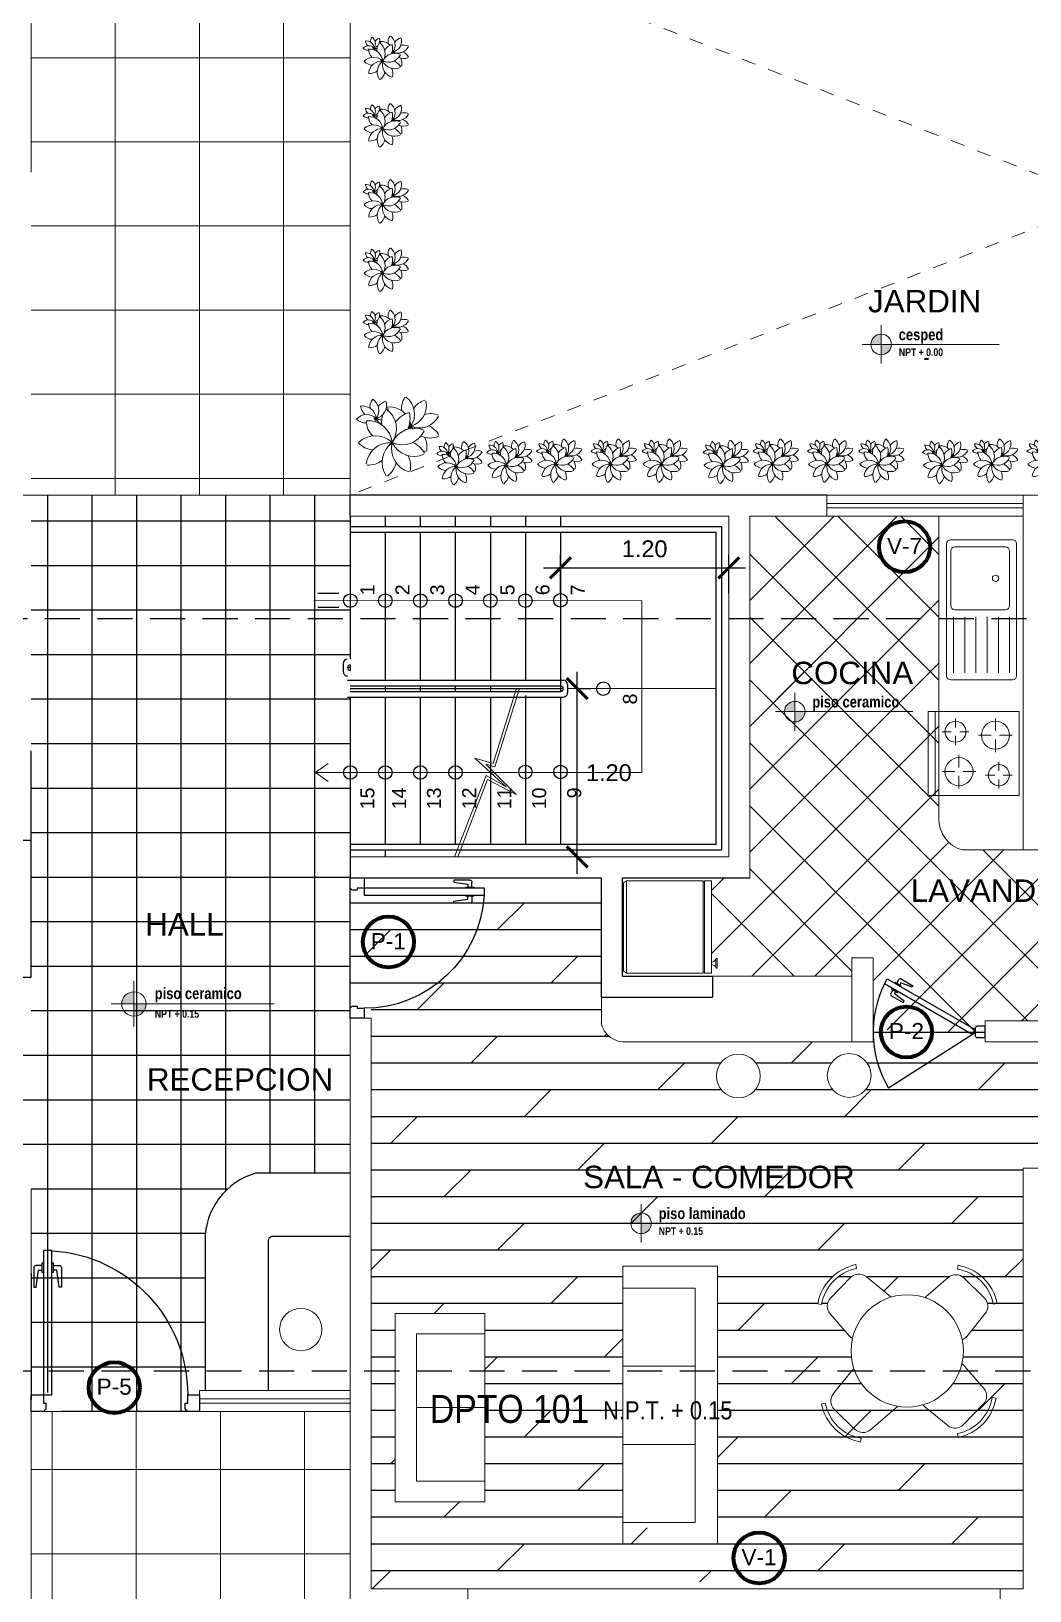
# Model space of a CAD drawing. Header units: millimetres. Extents: x 2204.1 to 2242.3, y 1175.1 to 1221.8.
# Drawn here: x 2221.65 to 2228.77, y 1194.62 to 1205.75 of the extents above; entities that cross this region are included whole.
import ezdxf
from ezdxf.enums import TextEntityAlignment as Align

# ---------------------------------------------------------------- set-up
doc = ezdxf.new("R2010")
doc.units = ezdxf.units.MM
doc.linetypes.add('HIDDEN', pattern=[0.375, 0.25, -0.125])
doc.linetypes.add('HIDDEN2', pattern=[0.1875, 0.125, -0.0625])
for name, color, linetype, lineweight in [('01', 1, 'Continuous', 5), ('01 - plantas', 86, 'Continuous', 0), ('CLOSETS', 253, 'Continuous', 18), ('mobiliario', 2, 'Continuous', 18), ('MURO ALTO', 6, 'Continuous', 18), ('MURO BAJO', 3, 'Continuous', 18), ('puertas', 2, 'Continuous', 13), ('TEXTO', 4, 'Continuous', 5), ('VIDRIOS', 124, 'Continuous', 18)]:
    doc.layers.add(name, color=color, linetype=linetype, lineweight=lineweight)
for name, color, linetype in [('02', 7, 'Continuous'), ('03', 3, 'Continuous'), ('06', 6, 'Continuous'), ('08', 5, 'Continuous'), ('DETALLES PUERTAS', 8, 'Continuous'), ('muros', 1, 'Continuous'), ('TEXTOS-NOTAS', 7, 'Continuous'), ('Textura LINEAS', 253, 'HIDDEN2')]:
    doc.layers.add(name, color=color, linetype=linetype)
doc.styles.add('50-NOTAS', font='romans.shx', dxfattribs={"height": 0.1})
doc.styles.add('ARVIM', font='framd.ttf', dxfattribs={"width": 0.9, "height": 0.2})
doc.styles.add('ROMAND', font='arial.ttf')
doc.styles.get("Standard").update_dxf_attribs({"font": 'arial.ttf'})
doc.styles.add('technicbold', font='techb___.ttf', dxfattribs={"height": 0.17})
doc.dimstyles.new('ARVIM', dxfattribs={"dimscale": 0.12, "dimtxt": 1, "dimasz": 1.25, "dimexe": 0.8, "dimexo": 1, "dimtad": 2, "dimtih": 1, "dimtoh": 1, "dimzin": 4, "dimdsep": 46, "dimtxsty": 'ROMAND', "dimblk": 'ARCHTICK', "dimcen": 0, "dimdle": 1, "dimclrd": 1, "dimclre": 1, "dimclrt": 251, "dimadec": 0, "dimazin": 0, "dimtfac": 1, "dimtix": 1, "dimtmove": 0, "dimatfit": 3, "dimldrblk": 'ARCHTICK', "dimfxl": 1, "dimarcsym": 0})

# ---------------------------------------------------------------- blocks, each defined once
blk = doc.blocks.new('sofff')
for p, q in [((384.255, -632.664), (384.893, -632.664)), ((384.255, -632.811), (384.255, -632.664)), ((384.893, -634.532), (384.893, -632.664)), ((384.255, -633.271), (384.255, -632.811)), ((384.331, -632.811), (384.255, -632.811)), ((384.743, -632.811), (384.331, -632.811)), ((384.473, -632.811), (384.473, -632.811)), ((384.743, -634.386), (384.743, -632.811)), ((384.743, -633.336), (384.255, -633.336)), ((384.255, -634.532), (384.255, -633.401)), ((384.743, -633.861), (384.255, -633.861)), ((384.743, -634.386), (384.255, -634.386)), ((384.255, -634.532), (384.893, -634.532))]:
    blk.add_line(p, q)
blk.add_lwpolyline([(384.255, -632.811), (384.255, -634.532)])
blk = doc.blocks.new('vv')
for p, q in [((373.737, -633.179), (373.737, -631.836)), ((374.375, -631.836), (373.737, -631.836)), ((374.375, -631.982), (374.375, -631.836)), ((373.887, -631.982), (374.299, -631.982)), ((373.887, -633.033), (373.887, -631.982)), ((374.157, -631.982), (374.157, -631.983)), ((374.299, -631.982), (374.375, -631.982)), ((374.375, -632.442), (374.375, -631.982)), ((373.887, -632.507), (374.375, -632.507)), ((374.375, -633.179), (374.375, -632.572)), ((373.887, -633.033), (374.375, -633.033)), ((373.887, -633.033), (374.375, -633.033)), ((374.375, -633.179), (373.737, -633.179))]:
    blk.add_line(p, q)
blk.add_lwpolyline([(374.375, -631.982), (374.375, -633.179)])
blk = doc.blocks.new('BVCXX')
at = {"layer": 'mobiliario'}
for p, q in [((8.158, -70.034), (7.558, -70.034)), ((7.558, -70.034), (7.558, -70.684)), ((8.158, -70.684), (8.158, -70.034)), ((8.158, -70.084), (7.558, -70.084)), ((7.728, -70.134), (7.728, -70.224)), ((8.013, -70.134), (8.013, -70.199)), ((7.698, -70.254), (7.608, -70.254)), ((7.728, -70.284), (7.728, -70.374)), ((7.848, -70.254), (7.758, -70.254)), ((7.983, -70.229), (7.918, -70.229)), ((8.013, -70.259), (8.013, -70.324)), ((8.108, -70.229), (8.043, -70.229)), ((7.988, -70.394), (7.988, -70.484)), ((7.703, -70.509), (7.703, -70.444)), ((7.958, -70.514), (7.868, -70.514)), ((8.108, -70.514), (8.018, -70.514)), ((7.608, -70.539), (7.673, -70.539)), ((7.703, -70.634), (7.703, -70.569)), ((7.733, -70.539), (7.798, -70.539)), ((7.988, -70.544), (7.988, -70.634)), ((7.558, -70.684), (8.158, -70.684))]:
    blk.add_line(p, q, dxfattribs=at)
for centre, radius in [((7.728, -70.254), 0.1), ((8.013, -70.229), 0.075), ((7.988, -70.514), 0.1), ((7.703, -70.539), 0.075)]:
    blk.add_circle(centre, radius, dxfattribs=at)
blk = doc.blocks.new('p7')
at = {"layer": 'DETALLES PUERTAS', "color": 0, "linetype": 'ByBlock'}
for p, q in [((0.6139, 0.035), (0.6139, 0.635)), ((0.6139, 0.635), (0.6489, 0.635)), ((0.6489, 0.635), (0.6489, 0.035)), ((0.5739, 0.5632), (0.5739, 0.4832)), ((0.6089, 0.5732), (0.5839, 0.5732)), ((0.5839, 0.4832), (0.5939, 0.5532)), ((0.5939, 0.5532), (0.6089, 0.5532)), ((0.6089, 0.5832), (0.6089, 0.5432)), ((0.6139, 0.5832), (0.6089, 0.5832)), ((0.6089, 0.5432), (0.6139, 0.5432)), ((0.6539, 0.5832), (0.6489, 0.5832)), ((0.6489, 0.5432), (0.6539, 0.5432)), ((0.6539, 0.5432), (0.6539, 0.5832)), ((0.6539, 0.5732), (0.6789, 0.5732)), ((0.6689, 0.5532), (0.6539, 0.5532)), ((0.6789, 0.4832), (0.6689, 0.5532)), ((0.6889, 0.5632), (0.6889, 0.4832)), ((0.5739, 0.4832), (0.5839, 0.4832)), ((0.6889, 0.4832), (0.6789, 0.4832)), ((0.0489, 0.035), (0, 0.035)), ((0, 0.035), (0, -0.035)), ((0.0489, 0), (0.0489, 0.035)), ((0.0589, 0), (0.0489, 0)), ((0.0589, -0.025), (0.0589, 0)), ((0.6489, 0.035), (0.6139, 0.035)), ((0.6389, 0), (0.6389, -0.025)), ((0.6489, 0), (0.6389, 0)), ((0.6489, 0.035), (0.6489, 0)), ((0.7, 0.035), (0.6489, 0.035)), ((0.7, -0.035), (0.7, 0.035)), ((0, -0.035), (0.0489, -0.035)), ((0.0489, -0.035), (0.0589, -0.025)), ((0.6389, -0.025), (0.6489, -0.035)), ((0.6489, -0.035), (0.7, -0.035))]:
    blk.add_line(p, q, dxfattribs=at)
for centre, radius, start, end in [((0.6489, 0.035), 0.6, 93.34415, 180), ((0.5839, 0.5632), 0.01, 90, 180), ((0.6789, 0.5632), 0.01, 0, 90)]:
    blk.add_arc(centre, radius, start, end, dxfattribs=at)
blk = doc.blocks.new('REFR')
for p, q in [((-23.389, 640.238), (-23.369, 640.253)), ((-23.369, 640.253), (-22.828, 640.253)), ((-23.369, 639.601), (-23.369, 640.253)), ((-22.828, 640.253), (-22.828, 639.601)), ((-22.828, 640.243), (-22.818, 640.243)), ((-22.818, 640.253), (-22.818, 639.601)), ((-22.818, 640.253), (-22.768, 640.253)), ((-22.768, 640.253), (-22.768, 639.601)), ((-23.389, 639.616), (-23.389, 640.238)), ((-22.738, 639.701), (-22.738, 639.641)), ((-22.728, 639.701), (-22.728, 639.641)), ((-23.389, 639.616), (-23.369, 639.601)), ((-22.828, 639.601), (-23.369, 639.601)), ((-22.818, 639.611), (-22.828, 639.611)), ((-22.768, 639.601), (-22.818, 639.601))]:
    blk.add_line(p, q)
for centre, radius, start, end in [((-22.767, 639.712), 0.0308, 267.9, 339.4801), ((-22.733, 639.701), 0.005, 0, 180), ((-22.767, 639.631), 0.0308, 20.5199, 92.1), ((-22.733, 639.641), 0.005, 180, 0)]:
    blk.add_arc(centre, radius, start, end)
blk = doc.blocks.new('lav')
for p, q in [((0, 0.47), (0, -0.47)), ((0.47, 0.5), (0.03, 0.5)), ((0.44, 0.45), (0.08, 0.45)), ((0.5, 0.47), (0.5, -0.47)), ((0.05, 0.42), (0.05, 0.03)), ((0.47, 0.42), (0.47, 0.03)), ((0.44, 0), (0.08, 0)), ((0.05, -0.05), (0.05, -0.45)), ((0.13, -0.05), (0.13, -0.45)), ((0.21, -0.05), (0.21, -0.45)), ((0.29, -0.05), (0.29, -0.45)), ((0.37, -0.05), (0.37, -0.45)), ((0.45, -0.05), (0.45, -0.45)), ((0.47, -0.5), (0.03, -0.5))]:
    blk.add_line(p, q)
blk.add_circle((0.15, 0.225), 0.0227)
for centre, start, end in [((0.03, 0.47), 90, 180), ((0.08, 0.42), 90, 180), ((0.44, 0.42), 0, 90), ((0.47, 0.47), 0, 90), ((0.08, 0.03), 180, 270), ((0.44, 0.03), 270, 0), ((0.03, -0.47), 180, 270), ((0.47, -0.47), 270, 0)]:
    blk.add_arc(centre, 0.03, start, end)
blk = doc.blocks.new('puerta vai ven')
at = {"layer": '02'}
for p, q in [((656.305, 163.5864), (656.305, 163.5346)), ((656.379, 163.5864), (656.305, 163.5864)), ((656.305, 163.5346), (656.3156, 163.524)), ((656.3156, 163.524), (656.3684, 163.524)), ((656.3462, 163.524), (656.6918, 162.9817)), ((656.3684, 163.524), (656.379, 163.5346)), ((656.379, 163.5864), (656.379, 163.5346)), ((656.01, 163.0614), (656.0523, 163.1347)), ((656.0615, 163.1294), (656.0336, 163.06)), ((656.0523, 163.1347), (656.0615, 163.1294)), ((656.0368, 163.0337), (656.0139, 163.0469)), ((656.0526, 163.0612), (656.0315, 163.0246)), ((656.0315, 163.0246), (656.0361, 163.0219)), ((656.0336, 163.06), (656.0474, 163.052)), ((656.0572, 163.0585), (656.0526, 163.0612)), ((656.0727, 163.0008), (656.0939, 163.0374)), ((656.1023, 163.0203), (656.0886, 163.0282)), ((656.0939, 163.0374), (656.0893, 163.04)), ((656.1485, 163.0791), (656.1023, 163.0203)), ((656.1153, 163.0006), (656.1576, 163.0738)), ((656.1576, 163.0738), (656.1485, 163.0791)), ((656.0681, 163.0034), (656.0727, 163.0008)), ((656.078, 163.0099), (656.1009, 162.9967))]:
    blk.add_line(p, q, dxfattribs=at)
blk.add_lwpolyline([(656.326, 163.524), (656.358, 163.5055), (656.0408, 162.956), (656.0087, 162.9745)], close=True, dxfattribs=at)
for centre, radius, start, end in [((656.0192, 163.0561), 0.0106, 150, 240), ((656.3426, 163.5698), 0.6839, 243.81587, 300.7054), ((656.1062, 163.0059), 0.0106, 240, 330)]:
    blk.add_arc(centre, radius, start, end, dxfattribs=at)
blk = doc.blocks.new('A$C36C01319')
at = {"layer": '02', "xscale": 1.140943848105845, "yscale": 1.140943848105845, "zscale": 1.140943848105845, "rotation": 89.99999999996574}
blk.add_blockref('puerta vai ven', (186.643, -748.469), dxfattribs=at)
blk = doc.blocks.new('_ARCHTICK')
at = {"color": 0, "linetype": 'ByBlock', "const_width": 0.15}
blk.add_lwpolyline([(-0.5, -0.5), (0.5, 0.5)], dxfattribs=at)
blk = doc.blocks.new('*D27')
at = {"layer": '08', "color": 1, "lineweight": -2, "transparency": 16777216}
for p, q in [((2225.42, 1201.736), (2225.42, 1202.015)), ((2226.62, 1201.736), (2226.62, 1202.015)), ((2225.3, 1201.919), (2226.74, 1201.919))]:
    blk.add_line(p, q, dxfattribs=at)
at = {"layer": 'DEFPOINTS', "color": 0, "transparency": 16777216}
for p in [(2226.62, 1201.919), (2225.42, 1201.616), (2226.62, 1201.616)]:
    blk.add_point(p, dxfattribs=at)
at = {"layer": '08', "color": 1, "lineweight": -2, "transparency": 16777216, "xscale": 0.15, "yscale": 0.15, "zscale": 0.15, "rotation": 180}
blk.add_blockref('_ARCHTICK', (2225.42, 1201.919), dxfattribs=at)
at = {"layer": '08', "color": 1, "lineweight": -2, "transparency": 16777216, "xscale": 0.15, "yscale": 0.15, "zscale": 0.15}
blk.add_blockref('_ARCHTICK', (2226.62, 1201.919), dxfattribs=at)
at = {"layer": '08', "color": 251, "transparency": 16777216, "insert": (2226.02, 1202.055), "char_height": 0.12, "attachment_point": 5, "style": 'ROMAND'}
blk.add_mtext('1.20', dxfattribs=at)
blk = doc.blocks.new('*D28')
at = {"layer": '01 - plantas', "color": 1, "lineweight": -2, "transparency": 16777216}
for p, q in [((2225.54, 1199.738), (2225.54, 1201.178)), ((2225.54, 1201.058), (2225.636, 1201.058)), ((2225.54, 1199.858), (2225.636, 1199.858))]:
    blk.add_line(p, q, dxfattribs=at)
at = {"layer": 'DEFPOINTS', "color": 0, "transparency": 16777216}
for p in [(2225.42, 1201.058), (2225.54, 1201.058), (2225.42, 1199.858)]:
    blk.add_point(p, dxfattribs=at)
at = {"layer": '01 - plantas', "color": 1, "lineweight": -2, "transparency": 16777216, "xscale": 0.15, "yscale": 0.15, "zscale": 0.15}
for p, rotation in [((2225.54, 1201.058), 89.99929675295255), ((2225.54, 1199.858), 269.9992967529526)]:
    blk.add_blockref('_ARCHTICK', p, dxfattribs=dict(at, rotation=rotation))
at = {"layer": '01 - plantas', "color": 251, "transparency": 16777216, "insert": (2225.765, 1200.458), "char_height": 0.12, "attachment_point": 5, "style": 'ROMAND'}
blk.add_mtext('1.20', dxfattribs=at)
blk = doc.blocks.new('Com1-c-4')
for p, q in [((-0.446, 0.729), (-0.452, 0.763)), ((0.451, 0.735), (0.458, 0.769)), ((-0.686, 0.473), (-0.503, 0.65)), ((-0.165, 0.482), (-0.364, 0.654)), ((0.163, 0.497), (0.366, 0.662)), ((0.505, 0.654), (0.683, 0.471)), ((-0.767, 0.418), (-0.801, 0.425)), ((0.762, 0.414), (0.796, 0.42)), ((-0.529, 0.13), (-0.694, 0.333)), ((0.515, 0.133), (0.687, 0.332)), ((-0.51, -0.135), (-0.682, -0.333)), ((0.492, -0.177), (0.658, -0.381)), ((-0.757, -0.415), (-0.791, -0.421)), ((-0.501, -0.655), (-0.678, -0.472)), ((-0.158, -0.498), (-0.361, -0.664)), ((0.086, -0.493), (0.327, -0.701)), ((0.649, -0.52), (0.466, -0.698)), ((0.73, -0.465), (0.764, -0.472)), ((-0.446, -0.736), (-0.453, -0.77)), ((0.409, -0.777), (0.415, -0.811))]:
    blk.add_line(p, q)
blk.add_circle((0, 0), 0.5)
for centre, radius, start, end in [((-0.379, 0.339), 0.43, 99.7382, 168.4989), ((-0.379, 0.339), 0.396, 99.7382, 168.4989), ((0.372, 0.347), 0.396, 9.7382, 78.4989), ((0.372, 0.347), 0.43, 9.7382, 78.4989), ((-0.431, 0.576), 0.103, 49.0883, 134.1185), ((0.431, 0.582), 0.103, 44.1185, 129.1488), ((-0.614, 0.398), 0.103, 134.1185, 219.1488), ((-0.233, 0.404), 0.103, 43.0385, 49.0883), ((0.228, 0.416), 0.103, 129.1488, 143.1235), ((0.609, 0.399), 0.103, 319.0883, 44.1185), ((-0.449, 0.195), 0.103, 219.1488, 246.4406), ((0.437, 0.201), 0.103, 299.3116, 319.0883), ((-0.432, -0.202), 0.103, 121.9156, 139.0883), ((0.412, -0.242), 0.103, 39.1488, 53.1235), ((-0.367, -0.348), 0.396, 189.7382, 258.4989), ((-0.604, -0.401), 0.103, 139.0883, 224.1185), ((0.577, -0.446), 0.103, 314.1185, 39.1488), ((-0.367, -0.348), 0.43, 189.7382, 258.4989), ((-0.223, -0.418), 0.103, 309.1488, 323.1235), ((0.196, -0.452), 0.103, 223.0385, 229.0883), ((0.342, -0.387), 0.396, 279.7382, 348.4989), ((0.342, -0.387), 0.43, 279.7382, 348.4989), ((-0.426, -0.584), 0.103, 224.1185, 309.1488), ((0.394, -0.623), 0.103, 229.0883, 314.1185)]:
    blk.add_arc(centre, radius, start, end)
blk = doc.blocks.new('*D61')
at = {"layer": 'DEFPOINTS', "color": 0, "transparency": 16777216}
for p in [(2227.769, 1194.641), (2227.769, 1194.491), (2236.458, 1194.491)]:
    blk.add_point(p, dxfattribs=at)
at = {"layer": 'muros', "color": 1, "lineweight": -2, "transparency": 16777216}
for p, q in [((2236.458, 1194.641), (2236.458, 1194.791)), ((2236.446, 1194.641), (2236.554, 1194.641)), ((2236.458, 1194.641), (2236.458, 1194.491)), ((2236.446, 1194.491), (2236.554, 1194.491)), ((2236.458, 1194.491), (2236.458, 1194.341))]:
    blk.add_line(p, q, dxfattribs=at)
at = {"layer": 'muros', "color": 1, "lineweight": -2, "transparency": 16777216, "xscale": 0.15, "yscale": 0.15, "zscale": 0.15}
for p, rotation in [((2236.458, 1194.641), 270), ((2236.458, 1194.491), 90)]:
    blk.add_blockref('_ARCHTICK', p, dxfattribs=dict(at, rotation=rotation))
at = {"layer": 'muros', "color": 251, "lineweight": 200, "transparency": 16777216, "insert": (2236.638, 1194.566), "char_height": 0.12, "attachment_point": 5, "style": 'ROMAND'}
blk.add_mtext('.15', dxfattribs=at)
blk = doc.blocks.new('Arb-ch-p')
for points in [[(-0.069, 0.125, -0.21109), (-0.035, 0.233)], [(0, 0, 0.403598), (-0.033, 0.233, -0.04513)], [(0.109, 0.201, -0.183994), (0.125, 0.269, 0.04513)], [(0.149, 0.134, 0.438597), (0.125, 0.269)], [(0.149, 0.134, 0.434864), (0.219, 0.256)], [(0.165, 0.216, -0.167274), (0.218, 0.253, 0.04513)], [(-0.133, 0.051, -0.167274), (-0.18, 0.151, 0.04513)], [(0, 0, 0.403598), (-0.175, 0.157, -0.04513)], [(0, 0, 0.403598), (0.125, 0.199, -0.04513)], [(0.027, 0.14, -0.226321), (0.125, 0.199)], [(0.149, 0.134, 0.146284), (0.113, 0.09, -0.04513)], [(0.149, 0.134, -0.043359), (0.132, 0.135, 0.04513)], [(0.149, 0.134, -0.043359), (0.136, 0.145, 0.04513)], [(0.149, 0.134, -0.043359), (0.136, 0.124, 0.04513)], [(0.149, 0.134, 0.100856), (0.146, 0.095, -0.04513)], [(0.149, 0.134, -0.043359), (0.146, 0.151, 0.04513)], [(0.149, 0.134, -0.043359), (0.146, 0.117, 0.04513)], [(0.149, 0.134, 0.403598), (0.28, 0.177, -0.04513)], [(0.149, 0.134, -0.043359), (0.158, 0.149, 0.04513)], [(0.149, 0.134, -0.043359), (0.165, 0.14, 0.04513)], [(0.149, 0.134, 0.403598), (0.276, 0.083, -0.04513)], [(0.149, 0.134, -0.043359), (0.157, 0.119, 0.04513)], [(0.149, 0.134, -0.043359), (0.165, 0.128, 0.04513)], [(0.214, 0.187, -0.226321), (0.28, 0.177)], [(0.232, 0.133, -0.167274), (0.278, 0.087, 0.04513)], [(0, 0, 0.403598), (-0.235, 0.008, -0.04513)], [(-0.135, -0.047, -0.167274), (-0.235, 0, 0.04513)], [(0, 0, 0.403598), (-0.185, -0.145, -0.04513)], [(0, 0, -0.043359), (-0.029, 0.001, 0.04513)], [(0, 0, -0.043359), (-0.023, -0.018, 0.04513)], [(0, 0, -0.043359), (-0.022, 0.019, 0.04513)], [(0, 0, 0.403598), (0.11, -0.208, -0.04513)], [(0, 0, -0.043359), (-0.006, -0.029, 0.04513)], [(0, 0, -0.043359), (-0.005, 0.029, 0.04513)], [(0, 0, 0.414018), (0.225, 0.076)], [(0, 0, -0.043359), (0.015, 0.025, 0.04513)], [(0, 0, -0.043359), (0.028, 0.01, 0.04513)], [(0, 0, -0.043359), (0.027, -0.011, 0.04513)], [(0.111, 0.09, -0.110777), (0.185, 0.092, 0.04513)], [(0.211, -0.062, 0.233737), (0.24, 0.068)], [(0.215, 0.059, -0.01296), (0.24, 0.068)], [(0, 0, 0.403598), (-0.049, -0.23, -0.04513)], [(-0.07, -0.103, 0.005323), (-0.073, -0.105, -0.04513)], [(0, 0, -0.403598), (0.118, -0.204, 0.04513)], [(0.108, -0.094, 0.163977), (0.225, -0.087)], [(0.132, -0.112, -0.043359), (0.113, -0.095, 0.04513)], [(0.132, -0.112, 0.042709), (0.113, -0.095, -0.04513)], [(0.132, -0.112, -0.022933), (0.13, -0.099, 0.04513)], [(0.132, -0.112, 0.022349), (0.131, -0.099, -0.04513)], [(0.132, -0.112, 0.403598), (0.327, -0.049, -0.04513)], [(0.132, -0.112, 0.024355), (0.14, -0.1, -0.04513)], [(0.132, -0.112, -0.023455), (0.139, -0.1, 0.04513)], [(0.132, -0.112, 0.05643), (0.163, -0.1, -0.04513)], [(0.132, -0.112, -0.043359), (0.156, -0.104, 0.04513)], [(0.143, -0.003, -0.172591), (0.225, -0.087)], [(0.229, -0.033, -0.167274), (0.325, -0.042, 0.04513)], [(-0.074, -0.123, -0.167274), (-0.18, -0.151, 0.04513)], [(-0.072, -0.112, -0.001273), (-0.073, -0.112, 0.04513)], [(0.022, -0.141, -0.167274), (-0.041, -0.232, 0.04513)], [(0.024, -0.144, 0.007513), (0.021, -0.147, -0.04513)], [(0.074, -0.191, 0.217553), (0.09, -0.312, -0.04513)], [(0.132, -0.112, -0.043359), (0.112, -0.128, 0.04513)], [(0.132, -0.112, 0.030163), (0.114, -0.111, -0.04513)], [(0.132, -0.112, -0.029621), (0.115, -0.112, 0.04513)], [(0.132, -0.112, 0.030874), (0.118, -0.123, -0.04513)], [(0.132, -0.112, -0.043359), (0.127, -0.137, 0.04513)], [(0.132, -0.112, 0.403598), (0.229, -0.293, -0.04513)], [(0.132, -0.112, -0.043359), (0.156, -0.121, 0.04513)], [(0.132, -0.112, -0.043359), (0.145, -0.134, 0.04513)], [(0.132, -0.112, 0.403598), (0.322, -0.189, -0.04513)], [(0.226, -0.194, -0.167274), (0.235, -0.289, 0.04513)], [(0.257, -0.114, -0.167274), (0.325, -0.182, 0.04513)], [(-0.025, -0.219, 0.033271), (-0.029, -0.238, -0.04513)], [(0.068, -0.219, -0.167274), (-0.025, -0.244, 0.04513)], [(0.152, -0.235, -0.167274), (0.097, -0.314, 0.04513)]]:
    blk.add_lwpolyline(points, format="xyb")
blk = doc.blocks.new('Nivel')
at = {"layer": '01', "ltscale": 0.8}
h = blk.add_hatch(color=256, dxfattribs=at)
h.paths.add_polyline_path([(0, 0), (0, 0.14, 0.414214), (-0.14, 0)])
h.paths.add_polyline_path([(0, 0), (0, -0.14, 0.414214), (0.14, 0)])
for p, q in [((0, 0.26), (0, -0.26)), ((-0.26, 0), (1.606, 0)), ((0, 0), (0, 0)), ((0, 0), (0, 0))]:
    blk.add_line(p, q, dxfattribs=at)
blk.add_circle((0, 0), 0.14, dxfattribs=at)

msp = doc.modelspace()

# ---------------------------------------------------------------- linework, layer by layer
at = {"layer": '01'}
for points in [[(2223.662, 1201.686), (2226, 1201.685)], [(2226, 1200.46), (2226, 1201.685)], [(2223.673, 1200.46), (2223.763, 1200.525)], [(2223.673, 1200.46), (2226, 1200.46)], [(2223.673, 1200.46), (2223.763, 1200.396)]]:
    msp.add_lwpolyline(points, dxfattribs=at)
at = {"layer": '01', "ltscale": 8}
for points in [[(2225.107, 1201.058), (2224.939, 1200.525), (2224.809, 1200.563), (2225.032, 1200.357), (2224.889, 1200.438), (2224.665, 1199.859)], [(2225.128, 1201.058), (2224.952, 1200.501), (2224.887, 1200.519), (2225.105, 1200.303), (2224.9, 1200.409), (2224.687, 1199.859)]]:
    msp.add_lwpolyline(points, dxfattribs=at)
at = {"layer": '01 - plantas', "color": 2}
for points in [[(2225.42, 1201.058), (2225.44, 1201.058)], [(2225.47, 1201.058), (2226.53, 1201.058)]]:
    msp.add_lwpolyline(points, dxfattribs=at)
at = {"layer": '02'}
for p, q in [((2223.92, 1202.288), (2223.92, 1201.268)), ((2224.17, 1202.288), (2224.17, 1202.215)), ((2224.42, 1202.288), (2224.42, 1202.215)), ((2224.67, 1202.288), (2224.67, 1202.215)), ((2224.92, 1202.288), (2224.92, 1202.215)), ((2225.17, 1202.288), (2225.17, 1202.215)), ((2225.42, 1202.288), (2225.42, 1202.215)), ((2225.42, 1202.288), (2225.42, 1202.215)), ((2223.92, 1202.215), (2226.57, 1202.215)), ((2223.92, 1202.175), (2226.53, 1202.175)), ((2224.17, 1202.175), (2224.17, 1201.118)), ((2224.42, 1202.175), (2224.42, 1201.118)), ((2224.67, 1202.175), (2224.67, 1201.118)), ((2224.92, 1202.175), (2224.92, 1201.118)), ((2225.17, 1202.175), (2225.17, 1201.118)), ((2225.42, 1202.175), (2225.42, 1201.118)), ((2225.42, 1202.175), (2225.42, 1201.058)), ((2226.53, 1199.948), (2226.53, 1202.175)), ((2226.57, 1199.908), (2226.57, 1202.215)), ((2223.84, 1201.736), (2223.69, 1201.736)), ((2223.84, 1201.636), (2223.69, 1201.636)), ((2224.671, 1201.648), (2224.671, 1201.634)), ((2224.92, 1201.648), (2224.92, 1201.634)), ((2223.871, 1201.238), (2223.871, 1201.178)), ((2223.92, 1201.228), (2223.92, 1201.208)), ((2223.92, 1201.208), (2223.92, 1201.188)), ((2223.9, 1201.118), (2225.441, 1201.118)), ((2223.92, 1201.078), (2225.42, 1201.078)), ((2224.17, 1201.078), (2224.17, 1201.038)), ((2224.42, 1201.078), (2224.42, 1201.038)), ((2224.67, 1201.078), (2224.67, 1201.038)), ((2224.92, 1201.078), (2224.92, 1201.038)), ((2225.42, 1201.078), (2225.42, 1201.058)), ((2225.42, 1201.078), (2225.42, 1201.038)), ((2225.47, 1201.088), (2225.47, 1201.028)), ((2223.901, 1200.998), (2225.109, 1200.998)), ((2223.92, 1201.058), (2224.404, 1201.058)), ((2223.92, 1201.038), (2225.371, 1201.038)), ((2223.92, 1200.998), (2223.92, 1199.858)), ((2224.17, 1200.998), (2224.17, 1199.948)), ((2224.404, 1201.058), (2225.106, 1201.058)), ((2224.42, 1200.998), (2224.42, 1199.948)), ((2224.67, 1200.998), (2224.67, 1199.948)), ((2224.92, 1200.998), (2224.92, 1199.948)), ((2225.107, 1201.058), (2225.42, 1201.058)), ((2225.109, 1200.998), (2225.44, 1200.998)), ((2225.17, 1201.008), (2225.17, 1199.948)), ((2225.371, 1201.038), (2225.42, 1201.038)), ((2225.42, 1200.998), (2225.42, 1199.948)), ((2224.671, 1200.423), (2224.671, 1200.409)), ((2224.92, 1200.423), (2224.92, 1200.409)), ((2223.92, 1199.948), (2226.53, 1199.948)), ((2224.42, 1200.058), (2224.42, 1200.008)), ((2224.67, 1200.058), (2224.67, 1200.008)), ((2224.92, 1200.058), (2224.92, 1200.008)), ((2225.17, 1200.058), (2225.17, 1200.008)), ((2225.42, 1200.058), (2225.42, 1200.008)), ((2223.92, 1199.908), (2226.57, 1199.908)), ((2224.17, 1199.908), (2224.17, 1199.858))]:
    msp.add_line(p, q, dxfattribs=at)
msp.add_lwpolyline([(2223.92, 1201.208), (2223.901, 1201.208)], dxfattribs=at)
for centre, radius, start, end in [((2223.901, 1201.238), 0.03, 92.2299, 180.0017), ((2223.901, 1201.178), 0.0299, 179.8957, 270.261), ((2223.921, 1201.208), 0.0198, 90.6305, 269.3696), ((2225.42, 1201.058), 0.0198, 270.6304, 89.3695), ((2225.44, 1201.088), 0.03, 359.9983, 87.7701), ((2225.44, 1201.028), 0.0299, 269.739, 0.1043)]:
    msp.add_arc(centre, radius, start, end, dxfattribs=at)
at = {"layer": '03'}
for centre in [(2223.921, 1201.686), (2224.171, 1201.686), (2224.421, 1201.686), (2224.671, 1201.686), (2224.92, 1201.686), (2225.17, 1201.686), (2225.42, 1201.688), (2225.725, 1201.058), (2223.921, 1200.46), (2224.171, 1200.46), (2224.421, 1200.46), (2224.671, 1200.46), (2225.17, 1200.464), (2225.42, 1200.464)]:
    msp.add_circle(centre, 0.0482, dxfattribs=at)
at = {"layer": '06'}
for p, q in [((2223.92, 1202.288), (2223.92, 1202.438)), ((2227.319, 1202.438), (2223.92, 1202.438)), ((2223.92, 1199.709), (2225.712, 1199.709)), ((2225.712, 1198.858), (2225.712, 1199.709)), ((2225.862, 1199.709), (2226.77, 1199.709)), ((2225.862, 1199.008), (2225.862, 1199.709)), ((2225.862, 1199.008), (2226.503, 1199.008)), ((2226.503, 1199.008), (2226.503, 1198.858)), ((2225.712, 1198.858), (2226.503, 1198.858)), ((2221.645, 1196.89), (2221.645, 1195.987))]:
    msp.add_line(p, q, dxfattribs=at)
at = {"layer": '06', "ltscale": 8}
msp.add_line((2221.645, 1199.977), (2221.645, 1200.615), dxfattribs=at)
for points in [[(2221.495, 1199.977), (2221.645, 1199.977)], [(2221.495, 1198.999), (2221.645, 1198.999)]]:
    msp.add_lwpolyline(points, dxfattribs=at)
at = {"layer": '06'}
msp.add_lwpolyline([(2223.92, 1199.858), (2223.92, 1199.709)], dxfattribs=at)
at = {"layer": '08', "color": 252, "linetype": 'HIDDEN'}
for p, q in [((2206.368, 1201.559), (2239.039, 1201.559)), ((2206.396, 1196.192), (2238.59, 1196.192))]:
    msp.add_line(p, q, dxfattribs=at)
at = {"layer": 'CLOSETS'}
for p, q in [((2222.245, 1202.438), (2222.245, 1206.638)), ((2222.845, 1202.438), (2222.845, 1206.639)), ((2223.445, 1202.438), (2223.445, 1206.638)), ((2223.92, 1202.438), (2223.92, 1206.638)), ((2221.645, 1204.743), (2221.645, 1206.488)), ((2221.645, 1205.558), (2223.92, 1205.558)), ((2221.645, 1204.958), (2223.92, 1204.958)), ((2221.645, 1204.358), (2223.92, 1204.358)), ((2221.645, 1203.758), (2223.92, 1203.758)), ((2221.645, 1203.158), (2223.92, 1203.158)), ((2221.645, 1202.558), (2223.92, 1202.558)), ((2221.645, 1202.438), (2223.92, 1202.438)), ((2221.645, 1195.902), (2222.845, 1195.902)), ((2221.795, 1195.902), (2221.795, 1189.638)), ((2222.395, 1195.902), (2222.395, 1189.638)), ((2222.995, 1195.902), (2222.995, 1189.639)), ((2223.595, 1195.902), (2223.595, 1189.639)), ((2221.645, 1195.488), (2223.92, 1195.488)), ((2221.645, 1194.888), (2223.92, 1194.888))]:
    msp.add_line(p, q, dxfattribs=at)
at = {"layer": 'mobiliario'}
for p, q in [((2228.119, 1202.288), (2228.119, 1200.129)), ((2228.719, 1199.908), (2228.284, 1199.908)), ((2225.712, 1199.008), (2225.712, 1198.673)), ((2227.499, 1199.008), (2226.503, 1199.008)), ((2227.499, 1198.539), (2225.894, 1198.539))]:
    msp.add_line(p, q, dxfattribs=at)
for centre, radius in [((2226.688, 1198.295), 0.156), ((2227.479, 1198.299), 0.156), ((2223.568, 1196.487), 0.151)]:
    msp.add_circle(centre, radius, dxfattribs=at)
for centre, radius, start, end in [((2228.35, 1200.13), 0.232, 180.0729, 253.4489), ((2225.875, 1198.705), 0.167, 190.9694, 276.2678)]:
    msp.add_arc(centre, radius, start, end, dxfattribs=at)
at = {"layer": 'MURO ALTO'}
for p, q in [((2221.495, 1202.438), (2221.645, 1202.438)), ((2227.319, 1202.438), (2227.319, 1202.288)), ((2228.719, 1202.438), (2228.869, 1202.438)), ((2228.719, 1202.438), (2228.719, 1201.238)), ((2223.92, 1202.288), (2226.62, 1202.288)), ((2226.62, 1202.288), (2226.62, 1199.858)), ((2226.77, 1202.288), (2226.77, 1199.708)), ((2226.77, 1202.288), (2227.319, 1202.288)), ((2228.719, 1201.238), (2228.719, 1199.908)), ((2223.92, 1199.858), (2223.92, 1200.078)), ((2223.92, 1199.858), (2226.62, 1199.858)), ((2228.719, 1199.908), (2230.039, 1199.908)), ((2227.499, 1199.139), (2227.499, 1198.539)), ((2227.499, 1199.139), (2227.649, 1199.139)), ((2227.649, 1199.139), (2227.649, 1198.539)), ((2223.92, 1197.028), (2223.92, 1198.708)), ((2223.92, 1198.708), (2224.07, 1198.708)), ((2224.07, 1197.028), (2224.07, 1198.708)), ((2228.449, 1198.689), (2230.139, 1198.689)), ((2228.449, 1198.689), (2228.449, 1198.539)), ((2227.649, 1198.539), (2227.499, 1198.539)), ((2228.449, 1198.539), (2230.139, 1198.539)), ((2228.719, 1198.539), (2230.139, 1198.539)), ((2228.719, 1197.639), (2228.869, 1197.639)), ((2228.719, 1197.639), (2228.719, 1194.638)), ((2221.645, 1196.889), (2221.645, 1197.489)), ((2223.92, 1194.488), (2223.92, 1197.028)), ((2224.07, 1194.638), (2224.07, 1197.028)), ((2221.645, 1195.987), (2221.645, 1196.889)), ((2221.645, 1195.987), (2221.645, 1196.739)), ((2221.645, 1194.488), (2221.645, 1195.987)), ((2224.76, 1194.638), (2224.07, 1194.638)), ((2224.195, 1194.638), (2224.195, 1194.638)), ((2224.76, 1194.638), (2224.76, 1194.488)), ((2228.719, 1194.638), (2228.556, 1194.638)), ((2228.556, 1194.638), (2228.556, 1194.488))]:
    msp.add_line(p, q, dxfattribs=at)
at = {"layer": 'MURO BAJO'}
for p, q in [((2228.719, 1202.438), (2227.319, 1202.438)), ((2228.719, 1202.288), (2227.319, 1202.288)), ((2223.92, 1196.052), (2222.845, 1196.052)), ((2222.845, 1195.902), (2223.92, 1195.902)), ((2224.76, 1194.638), (2228.556, 1194.638))]:
    msp.add_line(p, q, dxfattribs=at)
msp.add_lwpolyline([(2222.845, 1196.052), (2222.845, 1195.902)], dxfattribs=at)
at = {"layer": 'muros'}
for p, q in [((2223.92, 1197.601), (2223.246, 1197.601)), ((2222.885, 1197.12), (2222.885, 1196.051)), ((2223.335, 1197.12), (2223.335, 1196.051)), ((2223.92, 1197.151), (2223.36, 1197.151)), ((2221.645, 1196.739), (2221.645, 1195.987))]:
    msp.add_line(p, q, dxfattribs=at)
at = {"layer": 'muros', "lineweight": 200}
for centre in [(2227.874, 1202.07), (2224.193, 1199.251), (2227.887, 1198.609), (2222.238, 1196.073), (2226.837, 1194.858)]:
    msp.add_circle(centre, 0.182, dxfattribs=at)
at = {"layer": 'muros'}
for centre, radius, start, end in [((2223.383, 1197.123), 0.498, 105.9476, 180.3002), ((2223.37, 1197.118), 0.0345, 105.6385, 177.4777)]:
    msp.add_arc(centre, radius, start, end, dxfattribs=at)
at = {"layer": 'TEXTO', "color": 3, "lineweight": 35}
msp.add_line((2228.017, 1203.41), (2228.044, 1203.41), dxfattribs=at)
at = {"layer": 'Textura LINEAS', "color": 8, "linetype": 'Continuous', "ltscale": 8}
for p, q in [((2221.763, 1200.029), (2221.763, 1202.438)), ((2222.08, 1195.902), (2222.08, 1202.438)), ((2222.398, 1195.902), (2222.398, 1202.438)), ((2222.715, 1195.902), (2222.715, 1202.438)), ((2223.033, 1197.476), (2223.033, 1202.438)), ((2223.35, 1197.601), (2223.35, 1202.438)), ((2223.668, 1197.601), (2223.668, 1202.438)), ((2227.82, 1202.288), (2226.77, 1201.238)), ((2227.371, 1202.288), (2226.77, 1201.687)), ((2228.119, 1201.118), (2226.949, 1202.288)), ((2228.119, 1201.567), (2227.398, 1202.288)), ((2228.119, 1202.016), (2227.847, 1202.288)), ((2223.92, 1202.252), (2221.645, 1202.252)), ((2228.119, 1202.138), (2226.77, 1200.789)), ((2228.119, 1200.669), (2226.77, 1202.018)), ((2223.92, 1201.934), (2221.645, 1201.934)), ((2223.92, 1201.617), (2221.645, 1201.617)), ((2228.119, 1201.689), (2226.77, 1200.34)), ((2228.119, 1200.22), (2226.77, 1201.569)), ((2223.92, 1201.299), (2221.645, 1201.299)), ((2228.119, 1201.239), (2226.77, 1199.891)), ((2227.158, 1201.177), (2226.77, 1200.789)), ((2229.201, 1198.689), (2226.77, 1201.12)), ((2223.92, 1200.982), (2221.645, 1200.982)), ((2228.119, 1200.79), (2226.498, 1199.17)), ((2223.92, 1200.664), (2221.645, 1200.664)), ((2228.752, 1198.689), (2226.77, 1200.671)), ((2223.92, 1200.347), (2221.645, 1200.347)), ((2228.119, 1200.341), (2226.784, 1199.007)), ((2227.853, 1199.139), (2226.77, 1200.222)), ((2223.92, 1200.029), (2221.645, 1200.029)), ((2221.645, 1198.999), (2221.645, 1199.977)), ((2221.763, 1196.037), (2221.763, 1200.029)), ((2228.189, 1199.963), (2227.233, 1199.007)), ((2228.583, 1199.908), (2227.649, 1198.974)), ((2229.032, 1199.908), (2227.749, 1198.625)), ((2229.481, 1199.908), (2228.182, 1198.609)), ((2229.65, 1198.689), (2228.432, 1199.908)), ((2227.499, 1199.044), (2226.77, 1199.773)), ((2223.92, 1199.712), (2221.645, 1199.712)), ((2226.588, 1199.709), (2226.498, 1199.619)), ((2227.087, 1199.007), (2226.498, 1199.596)), ((2223.92, 1199.394), (2221.645, 1199.394)), ((2229.439, 1199.417), (2228.711, 1198.689)), ((2223.92, 1199.077), (2221.645, 1199.077)), ((2228.383, 1198.609), (2227.853, 1199.139)), ((2223.92, 1198.759), (2221.645, 1198.759)), ((2223.92, 1198.442), (2221.57, 1198.442)), ((2223.92, 1198.124), (2221.57, 1198.124)), ((2223.92, 1197.807), (2221.57, 1197.807)), ((2223.046, 1197.489), (2221.645, 1197.489)), ((2222.888, 1197.172), (2221.645, 1197.172)), ((2222.885, 1196.854), (2221.645, 1196.854)), ((2222.885, 1196.537), (2221.645, 1196.537)), ((2222.885, 1196.219), (2221.645, 1196.219)), ((2221.664, 1195.902), (2221.645, 1195.902)), ((2222.845, 1195.902), (2221.861, 1195.902))]:
    msp.add_line(p, q, dxfattribs=at)
at = {"layer": 'Textura LINEAS', "linetype": 'ByBlock'}
for p, q in [((2223.92, 1198.708), (2223.92, 1199.708)), ((2223.92, 1199.531), (2225.712, 1199.531)), ((2224.972, 1199.341), (2225.163, 1199.531)), ((2223.92, 1199.341), (2225.712, 1199.341)), ((2224.02, 1199.15), (2224.21, 1199.341)), ((2223.92, 1199.15), (2225.712, 1199.15)), ((2225.353, 1198.96), (2225.544, 1199.15)), ((2223.92, 1198.96), (2225.712, 1198.96)), ((2224.401, 1198.769), (2224.591, 1198.96)), ((2224.07, 1198.769), (2225.712, 1198.769)), ((2224.07, 1198.579), (2225.766, 1198.579)), ((2224.782, 1198.388), (2224.972, 1198.579)), ((2225.734, 1198.579), (2225.75, 1198.595)), ((2227.068, 1198.388), (2227.218, 1198.539)), ((2227.649, 1198.609), (2228.449, 1198.609)), ((2224.07, 1198.388), (2226.563, 1198.388)), ((2226.115, 1198.198), (2226.306, 1198.388)), ((2226.813, 1198.388), (2227.352, 1198.388)), ((2227.607, 1198.388), (2232.795, 1198.388)), ((2228.401, 1198.198), (2228.592, 1198.388)), ((2224.07, 1198.198), (2226.567, 1198.198)), ((2225.163, 1198.007), (2225.353, 1198.198)), ((2226.809, 1198.198), (2227.361, 1198.198)), ((2227.449, 1198.007), (2227.639, 1198.198)), ((2227.598, 1198.198), (2232.795, 1198.198)), ((2224.07, 1198.007), (2232.795, 1198.007)), ((2224.21, 1197.817), (2224.401, 1198.007)), ((2226.496, 1197.817), (2226.687, 1198.007)), ((2224.07, 1197.817), (2232.795, 1197.817)), ((2225.544, 1197.626), (2225.734, 1197.817)), ((2227.83, 1197.626), (2228.02, 1197.817)), ((2224.07, 1197.626), (2228.719, 1197.626)), ((2224.591, 1197.436), (2224.782, 1197.626)), ((2226.877, 1197.436), (2227.068, 1197.626)), ((2224.07, 1197.436), (2228.719, 1197.436)), ((2225.925, 1197.245), (2226.115, 1197.436)), ((2228.211, 1197.245), (2228.401, 1197.436)), ((2224.067, 1197.245), (2228.719, 1197.245)), ((2224.972, 1197.055), (2225.163, 1197.245)), ((2227.258, 1197.055), (2227.449, 1197.245)), ((2224.069, 1196.914), (2224.21, 1197.055)), ((2224.07, 1197.055), (2228.719, 1197.055)), ((2226.496, 1197.055), (2226.496, 1197.055)), ((2228.592, 1196.864), (2228.719, 1196.991)), ((2224.069, 1196.864), (2225.864, 1196.864)), ((2225.353, 1196.674), (2225.544, 1196.864)), ((2226.54, 1196.864), (2227.361, 1196.864)), ((2227.403, 1196.864), (2227.495, 1196.864)), ((2227.6, 1196.864), (2228.193, 1196.864)), ((2227.726, 1196.761), (2227.83, 1196.864)), ((2228.284, 1196.864), (2228.719, 1196.864)), ((2224.069, 1196.674), (2225.864, 1196.674)), ((2224.519, 1196.602), (2224.591, 1196.674)), ((2226.54, 1196.674), (2227.256, 1196.674)), ((2226.687, 1196.483), (2226.877, 1196.674)), ((2227.284, 1196.674), (2227.325, 1196.674)), ((2228.465, 1196.674), (2228.719, 1196.674)), ((2224.069, 1196.483), (2224.242, 1196.483)), ((2224.879, 1196.483), (2225.864, 1196.483)), ((2225.734, 1196.293), (2225.864, 1196.422)), ((2226.54, 1196.483), (2227.443, 1196.483)), ((2228.354, 1196.483), (2228.719, 1196.483)), ((2224.069, 1196.293), (2224.242, 1196.293)), ((2224.879, 1196.293), (2225.864, 1196.293)), ((2224.879, 1196.2), (2224.972, 1196.293)), ((2226.54, 1196.293), (2227.495, 1196.293)), ((2227.068, 1196.102), (2227.258, 1196.293)), ((2228.292, 1196.293), (2228.719, 1196.293)), ((2224.069, 1196.102), (2224.242, 1196.102)), ((2224.879, 1196.102), (2225.864, 1196.102)), ((2226.54, 1196.102), (2227.566, 1196.102)), ((2228.22, 1196.102), (2228.719, 1196.102)), ((2228.401, 1195.912), (2228.592, 1196.102)), ((2224.07, 1195.912), (2224.242, 1195.912)), ((2224.879, 1195.912), (2225.864, 1195.912)), ((2225.163, 1195.721), (2225.353, 1195.912)), ((2226.54, 1195.912), (2228.719, 1195.912)), ((2227.449, 1195.721), (2227.639, 1195.912)), ((2224.07, 1195.721), (2224.242, 1195.721)), ((2224.879, 1195.721), (2225.864, 1195.721)), ((2226.54, 1195.721), (2228.719, 1195.721)), ((2226.54, 1195.575), (2226.687, 1195.721)), ((2224.07, 1195.531), (2224.242, 1195.531)), ((2224.21, 1195.531), (2224.242, 1195.563)), ((2224.879, 1195.531), (2225.864, 1195.531)), ((2225.544, 1195.34), (2225.734, 1195.531)), ((2226.54, 1195.531), (2228.719, 1195.531)), ((2227.83, 1195.34), (2228.02, 1195.531)), ((2224.07, 1195.34), (2224.242, 1195.34)), ((2224.879, 1195.34), (2225.864, 1195.34)), ((2226.54, 1195.34), (2228.719, 1195.34)), ((2226.877, 1195.15), (2227.068, 1195.34)), ((2224.591, 1195.15), (2224.7, 1195.259)), ((2224.07, 1195.15), (2225.864, 1195.15)), ((2225.925, 1194.959), (2226.038, 1195.073)), ((2226.54, 1195.15), (2228.719, 1195.15)), ((2228.211, 1194.959), (2228.401, 1195.15)), ((2224.07, 1194.959), (2228.719, 1194.959)), ((2224.972, 1194.769), (2225.163, 1194.959)), ((2227.258, 1194.769), (2227.449, 1194.959)), ((2224.07, 1194.769), (2228.719, 1194.769)), ((2224.08, 1194.639), (2224.21, 1194.769)), ((2226.412, 1194.684), (2226.496, 1194.769))]:
    msp.add_line(p, q, dxfattribs=at)
at = {"layer": 'VIDRIOS', "linetype": 'HIDDEN2', "ltscale": 0.7}
for p, q in [((2223.92, 1206.638), (2234.694, 1202.438)), ((2234.694, 1206.638), (2223.92, 1202.438))]:
    msp.add_line(p, q, dxfattribs=at)
at = {"layer": 'VIDRIOS'}
for p, q in [((2227.319, 1202.378), (2228.719, 1202.378)), ((2227.319, 1202.348), (2228.719, 1202.348)), ((2222.845, 1195.992), (2223.92, 1195.992)), ((2222.845, 1195.962), (2223.92, 1195.962))]:
    msp.add_line(p, q, dxfattribs=at)

# ---------------------------------------------------------------- block references
at = {"extrusion": (0, 0, -1), "xscale": -1, "zscale": -1, "rotation": 270}
msp.add_blockref('BVCXX', (-2158.008, 1192.738), dxfattribs=at)
at = {"layer": '01'}
for p, xscale, yscale, zscale in [((2227.707, 1203.513), 0.5247559576633212, 0.5247559576633212, 0.8073168571284746), ((2227.091, 1200.894), 0.5247559576633212, 0.5247559576633212, 0.8073168571284746), ((2222.378, 1198.809), 0.6222985579661551, 0.6222985579661551, 0.9573823959043996), ((2225.995, 1197.245), 0.5247559576633212, 0.5247559576633212, 0.8073168571284746)]:
    msp.add_blockref('Nivel', p, dxfattribs=dict(at, xscale=xscale, yscale=yscale, zscale=zscale))
at = {"layer": '06', "rotation": 180.0000318030684}
msp.add_blockref('A$C36C01319', (2228.449, 1198.989), dxfattribs=at)
at = {"layer": 'CLOSETS', "color": 251}
for p, xscale, yscale, zscale, rotation in [((2224.153, 1205.534), 0.5653969477402442, 0.5653969477402442, 0.5653969477402442, 81.73414390060292), ((2224.153, 1205.052), 0.5653969477402442, 0.5653969477402442, 0.5653969477402442, 81.73414390060292), ((2224.153, 1204.51), 0.5653969477402442, 0.5653969477402442, 0.5653969477402442, 81.73414390060292), ((2224.153, 1204.022), 0.5653969477402442, 0.5653969477402442, 0.5653969477402442, 81.73414390060292), ((2224.153, 1203.578), 0.5653969477402442, 0.5653969477402442, 0.5653969477402442, 81.73414390060292), ((2224.22, 1202.813), 1.025466432182478, 1.025466432182478, 1.025466432182478, 81.73414389889676), ((2224.678, 1202.642), 0.5653969477402442, 0.5653969477402442, 0.5653969477402442, 81.73414390060292), ((2225.034, 1202.651), 0.5653969477402442, 0.5653969477402442, 0.5653969477402442, 81.73414390060292), ((2225.39, 1202.66), 0.5653969477402442, 0.5653969477402442, 0.5653969477402442, 81.73414390060292), ((2225.779, 1202.66), 0.5653969477402442, 0.5653969477402442, 0.5653969477402442, 81.73414390060292), ((2226.142, 1202.66), 0.5653969477402442, 0.5653969477402442, 0.5653969477402442, 81.73414390060292), ((2226.578, 1202.651), 0.5653969477402442, 0.5653969477402442, 0.5653969477402442, 81.73414390060292), ((2226.934, 1202.66), 0.5653969477402442, 0.5653969477402442, 0.5653969477402442, 81.73414390060292), ((2227.323, 1202.66), 0.5653969477402442, 0.5653969477402442, 0.5653969477402442, 81.73414390060292), ((2227.687, 1202.66), 0.5653969477402442, 0.5653969477402442, 0.5653969477402442, 81.73414390060292), ((2228.142, 1202.651), 0.5653969477402442, 0.5653969477402442, 0.5653969477402442, 81.73414390060292), ((2228.498, 1202.66), 0.5653969477402442, 0.5653969477402442, 0.5653969477402442, 81.73414390060292), ((2228.887, 1202.66), 0.5653969477402442, 0.5653969477402442, 0.5653969477402442, 81.73414390060292)]:
    msp.add_blockref('Arb-ch-p', p, dxfattribs=dict(at, xscale=xscale, yscale=yscale, zscale=zscale, rotation=rotation))
at = {"layer": 'mobiliario', "extrusion": (0, 0, -1)}
for name, p, xscale, yscale, zscale in [('lav', (-2228.673, 1201.62), 0.999974999576807, 0.999974999576807, -0.999974999576807), ('REFR', (-2249.525, 552.148), -1.011380793526768, 1.011380793526768, -1.011380793526768), ('Com1-c-4', (-2227.893, 1196.334), 0.8011629005731681, 0.8011629005731681, -0.8011629005731681)]:
    msp.add_blockref(name, p, dxfattribs=dict(at, xscale=xscale, yscale=yscale, zscale=zscale))
at = {"layer": 'mobiliario', "xscale": 1.061244694516062, "yscale": 1.061244694516062, "zscale": 1.061244694516062}
msp.add_blockref('sofff', (1818.075, 1868.349), dxfattribs=at)
at = {"layer": 'mobiliario'}
msp.add_blockref('vv', (1850.505, 1828.438), dxfattribs=at)
at = {"layer": 'puertas', "extrusion": (0, 0, -1), "xscale": 1.428654505398337, "yscale": 1.428654505398337, "zscale": -1.428654505398337, "rotation": 90.00000000000004}
msp.add_blockref('p7', (-2223.97, 1198.708), dxfattribs=at)
at = {"layer": 'puertas', "xscale": -1.714075644279644, "yscale": 1.714075644279644, "zscale": 1.714075644279644}
msp.add_blockref('p7', (2222.845, 1195.962), dxfattribs=at)

# ---------------------------------------------------------------- texts
for s, p in [('JARDIN', (2228.017, 1203.742)), ('COCINA', (2227.501, 1201.09)), ('LAVANDERIA', (2228.626, 1199.537)), ('HALL', (2222.738, 1199.297)), ('RECEPCION', (2223.135, 1198.191)), ('SALA - COMEDOR', (2226.55, 1197.495))]:
    msp.add_text(s, height=0.16).set_placement(p, align=Align.CENTER)
at = {"layer": 'muros', "lineweight": 200}
for s, p in [('V-7', (2227.874, 1202.018)), ('P-1', (2224.192, 1199.199)), ('P-2', (2227.887, 1198.558)), ('P-5', (2222.237, 1196.022)), ('V-1', (2226.836, 1194.806))]:
    msp.add_text(s, height=0.1152, dxfattribs=at).set_placement(p, align=Align.CENTER)
at = {"layer": 'TEXTO', "color": 3, "style": 'technicbold'}
for s, height, p in [('cesped ', 0.0806, (2227.832, 1203.543)), ('NPT + 0.00', 0.0542, (2227.833, 1203.431)), ('piso ceramico ', 0.08059, (2227.216, 1200.924)), ('piso ceramico ', 0.08059, (2222.526, 1198.844)), ('NPT + 0.15', 0.0542, (2222.527, 1198.711)), ('piso laminado ', 0.08059, (2226.12, 1197.275)), ('NPT + 0.15', 0.0542, (2226.121, 1197.162))]:
    msp.add_text(s, height=height, dxfattribs=at).set_placement(p)
at = {"layer": 'TEXTO', "style": 'ARVIM', "width": 0.9}
for s, height, p in [('DPTO 101', 0.2, (2225.057, 1195.821)), ('N.P.T. + 0.15', 0.12947, (2226.185, 1195.846))]:
    msp.add_text(s, height=height, dxfattribs=at).set_placement(p, align=Align.CENTER)
at = {"layer": 'TEXTOS-NOTAS', "char_height": 0.1, "width": 0.02381, "attachment_point": 9, "rotation": 90, "style": '50-NOTAS'}
for s, insert in [('{\\fArial|b0|i0|c0|p34;1}', (2224.093, 1201.801)), ('{\\fArial|b0|i0|c0|p34;2}', (2224.343, 1201.802)), ('{\\fArial|b0|i0|c0|p34;3}', (2224.593, 1201.801)), ('{\\fArial|b0|i0|c0|p34;4}', (2224.843, 1201.802)), ('{\\fArial|b0|i0|c0|p34;5}', (2225.093, 1201.801)), ('{\\fArial|b0|i0|c0|p34;6}', (2225.343, 1201.802)), ('{\\fArial|b0|i0|c0|p34;7}', (2225.593, 1201.801)), ('{\\fArial|b0|i0|c0|p34;8}', (2225.967, 1201.023)), ('{\\fArial|b0|i0|c0|p34;15}', (2224.094, 1200.353)), ('{\\fArial|b0|i0|c0|p34;14}', (2224.319, 1200.353)), ('{\\fArial|b0|i0|c0|p34;13}', (2224.569, 1200.353)), ('{\\fArial|b0|i0|c0|p34;12}', (2224.819, 1200.353)), ('{\\fArial|b0|i0|c0|p34;11}', (2225.069, 1200.353)), ('{\\fArial|b0|i0|c0|p34;10}', (2225.319, 1200.353)), ('{\\fArial|b0|i0|c0|p34;9}', (2225.569, 1200.353))]:
    msp.add_mtext(s, dxfattribs=dict(at, insert=insert))

# ---------------------------------------------------------------- dimensions: what is measured, and where the dimension line sits
at = {"layer": '01 - plantas'}
dim = msp.add_aligned_dim(p1=(2225.42, 1199.858), p2=(2225.42, 1201.058), distance=-0.12, dimstyle='ARVIM', dxfattribs=at)
dim.commit()
dim.dimension.update_dxf_attribs({"geometry": '*D28', "text_midpoint": (2225.765, 1200.458)})
at = {"layer": '08'}
dim = msp.add_aligned_dim(p1=(2225.42, 1201.616), p2=(2226.62, 1201.616), distance=0.302, dimstyle='ARVIM', dxfattribs=at)
dim.commit()
dim.dimension.update_dxf_attribs({"geometry": '*D27', "text_midpoint": (2226.02, 1202.055)})
at = {"layer": 'muros', "lineweight": 200}
dim = msp.add_linear_dim(base=(2236.458, 1194.491), p1=(2227.769, 1194.641), p2=(2227.769, 1194.491), angle=90, dimstyle='ARVIM', override={"dimfxl": 0.1, "dimfxlon": 1}, dxfattribs=at)
dim.commit()
dim.dimension.update_dxf_attribs({"geometry": '*D61', "text_midpoint": (2236.638, 1194.566)})

doc.saveas('drawing.dxf')
